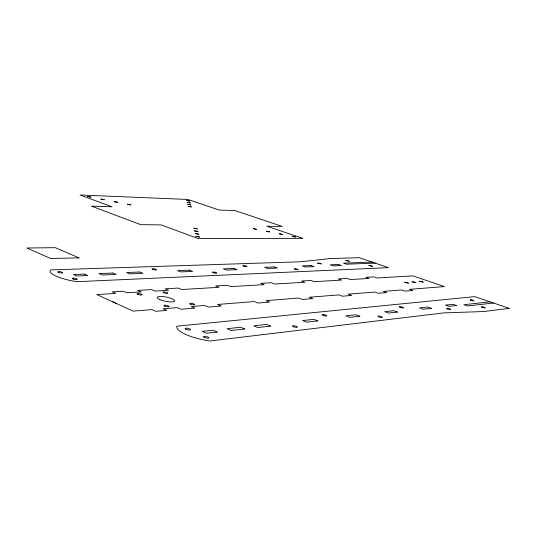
<?xml version="1.0" encoding="UTF-8"?>
<svg xmlns="http://www.w3.org/2000/svg" width="536" height="536" viewBox="0 0 536 536"><rect width="100%" height="100%" fill="white"/><g stroke="black" fill="none" stroke-linecap="round" stroke-linejoin="round"><path stroke-width="0.8" d="M493.509 303.014L467.486 305.962L463.895 304.716L490.005 301.828M375.193 263.109L346.49 264.201L343.469 263.149L372.225 262.104M114.63 302.693L133.162 311.115L152.083 309.627L155.855 311.302L166.837 310.411L163.078 308.756L177.342 307.63L181.088 309.259L194.903 308.14L191.171 306.545L204.578 305.487L208.296 307.061L221.294 306.009L217.589 304.461L254.406 301.56L258.057 303.028L269.621 302.096L265.99 300.649L298.874 298.056L302.451 299.436L312.81 298.599L309.252 297.239L338.806 294.907L342.303 296.207L351.636 295.457L348.159 294.17L374.858 292.066L378.275 293.299L386.724 292.616L383.327 291.396L401.665 289.956L405.022 291.135L412.847 290.499L409.511 289.333L444.431 286.586L412.834 275.873L377.029 277.99L373.867 276.884L365.82 277.34L369.002 278.459L350.243 279.571L347.02 278.419L338.343 278.914L341.586 280.08L314.331 281.688L311.048 280.475L301.493 281.025L304.796 282.251L274.713 284.033L271.363 282.747L260.791 283.35L264.161 284.656L230.781 286.626L227.365 285.266L215.613 285.936L219.036 287.316L181.784 289.52L178.32 288.073L165.162 288.824L168.639 290.298L155.105 291.095L151.621 289.601L137.665 290.398L141.162 291.919L126.791 292.763L123.293 291.222L112.218 291.859L115.729 293.42L96.701 294.545L116.366 303.45M112.754 301.802L114.49 302.632M279.296 233.716L282.519 234.487L279.296 233.716M269.615 231.9L266.385 231.204L269.615 231.9M256.677 229.381L253.448 228.684L256.677 229.381M199.519 236.992L195.875 236.289L199.519 236.992M198.762 234.212L195.171 233.522L198.762 234.212M198.032 231.512L194.488 230.828L198.032 231.512M197.315 228.885L193.824 228.209L197.315 228.885M191.345 206.903L188.257 206.293L191.345 206.903M190.803 204.899L187.747 204.303L190.803 204.899M190.273 202.943L187.252 202.353L190.273 202.943M189.751 201.04L186.769 200.451L189.751 201.04M423.145 282.097L419.487 281.219L423.145 282.097M415.862 282.599L412.171 281.715L415.862 282.599M408.419 283.122L404.687 282.224L408.419 283.122M130.858 204.893L127.541 204.25L130.858 204.893M117.572 202.306L114.242 201.663L117.572 202.306M372.44 266.245L368.915 265.407L372.44 266.245M104.252 199.714L100.915 199.064L104.252 199.714M90.892 197.114L87.549 196.464L90.892 197.114M349.278 261.233L345.774 260.396L349.278 261.233M321.232 263.893L317.573 263.015L321.232 263.893M295.396 236.992L292.174 236.296L295.396 236.992M509.2 308.334L483.593 311.55L444.11 312.87L209.75 341.003A28.033 7.41 12.1 0 1 176.867 326.19L474.655 296.622L509.2 308.334M217.114 332.025L206.3 333.225L202.199 331.402L213.033 330.23L217.114 332.025M244.697 328.977L231.13 330.478L227.063 328.715L240.651 327.241L244.697 328.977M270.566 326.109L257.836 327.523L253.816 325.821L266.566 324.441L270.566 326.109M317.794 320.883L306.512 322.136L302.579 320.548L313.888 319.329L317.794 320.883M359.823 316.233L349.753 317.346L345.914 315.865L356.011 314.779L359.823 316.233M397.464 312.066L388.426 313.071L384.687 311.677L393.746 310.699L397.464 312.066M431.366 308.314L423.212 309.218L419.567 307.905L427.755 307.021L431.366 308.314M456.538 305.533L449 306.364L445.443 305.111L453 304.294L456.538 305.533M330.243 258.56L300.495 261.782L50.759 269.903A25.239 5.876 10.2 0 0 76.903 281.695L388.54 267.638L359.234 257.702L330.243 258.56M84.467 274.11L73.352 274.533L76.615 275.986L87.73 275.551L84.467 274.11M112.949 273.038L98.912 273.568L102.175 274.981L116.198 274.432L112.949 273.038M139.842 272.02L126.583 272.516L129.833 273.889L143.085 273.367L139.842 272.02M189.389 270.144L177.503 270.593L180.712 271.886L192.591 271.417L189.389 270.144M233.984 268.456L223.257 268.864L226.427 270.084L237.14 269.662L233.984 268.456M274.332 266.928L264.61 267.296L267.725 268.456L277.434 268.074L274.332 266.928M311.007 265.541L302.157 265.876L305.219 266.982L314.056 266.633L311.007 265.541M338.444 264.503L330.21 264.811L333.231 265.876L341.445 265.555L338.444 264.503M79.053 257.863L50.592 258.473L26.8 248L55.275 247.686L79.053 257.863M302.619 238.326L198.206 238.587L161.128 224.912L140.767 224.658L91.475 206.166L111.997 206.796L80.018 194.997L187.922 199.459L219.224 210.065L234.828 210.541L282.238 226.427L266.928 226.232L302.619 238.326M190.521 304.187A2.546 0.61 11.9 0 0 194.635 304.676A2.546 0.61 11.9 0 0 191.432 303.316A2.546 0.61 11.9 0 0 190.521 304.187M137.819 294.378A2.559 0.616 11.1 0 0 142.033 294.874A2.559 0.616 11.1 0 0 138.958 293.54A2.559 0.616 11.1 0 0 137.819 294.378M159.936 299.631A8.938 2.151 11.5 0 0 174.488 301.326A8.938 2.151 11.5 0 0 163.453 296.609A8.938 2.151 11.5 0 0 159.936 299.631M164.72 306.156A2.62 0.65 11.5 0 0 168.994 306.646A2.62 0.65 11.5 0 0 165.771 305.245A2.62 0.65 11.5 0 0 164.72 306.156M163.775 292.777A2.492 0.583 11.5 0 0 167.835 293.272A2.492 0.583 11.5 0 0 164.78 291.973A2.492 0.583 11.5 0 0 163.775 292.777M152.68 269.38A2.278 0.489 11.3 0 0 156.418 269.856A2.278 0.489 11.3 0 0 153.644 268.724A2.278 0.489 11.3 0 0 152.68 269.38M213.248 272.683A2.184 0.449 12.1 0 0 216.752 273.146A2.184 0.449 12.1 0 0 213.958 272.047A2.184 0.449 12.1 0 0 213.248 272.683M243.625 266.151A2.057 0.395 12.4 0 0 246.882 266.586A2.057 0.395 12.4 0 0 244.188 265.568A2.057 0.395 12.4 0 0 243.625 266.151M295.075 269.266A1.99 0.369 12.9 0 0 298.157 269.682A1.99 0.369 12.9 0 0 295.45 268.697A1.99 0.369 12.9 0 0 295.075 269.266M58.752 272.543A2.533 0.59 10 0 0 62.658 272.757A2.533 0.59 10 0 0 59.101 271.578A2.533 0.59 10 0 0 58.752 272.543M73.338 279.109A2.559 0.603 10.2 0 0 77.258 279.303A2.559 0.603 10.2 0 0 73.626 278.097A2.559 0.603 10.2 0 0 73.338 279.109M293.453 326.705A2.566 0.61 13.3 0 0 297.426 327.161A2.566 0.61 13.3 0 0 293.942 325.734A2.566 0.61 13.3 0 0 293.453 326.705M323.141 315.443A2.399 0.529 13.6 0 0 326.806 315.885A2.399 0.529 13.6 0 0 323.483 314.585A2.399 0.529 13.6 0 0 323.141 315.443M378.476 316.716A2.312 0.482 14.1 0 0 382.269 317.426A2.312 0.482 14.1 0 0 379.602 316.166A2.312 0.482 14.1 0 0 378.476 316.716M399.916 307.222A2.178 0.422 14.2 0 0 403.461 307.892A2.178 0.422 14.2 0 0 400.901 306.733A2.178 0.422 14.2 0 0 399.916 307.222M447.238 308.857A2.117 0.389 14.5 0 0 450.635 309.5A2.117 0.389 14.5 0 0 448.036 308.381A2.117 0.389 14.5 0 0 447.238 308.857M470.755 300.227A1.983 0.335 14.5 0 0 473.918 300.83A1.983 0.335 14.5 0 0 471.432 299.805A1.983 0.335 14.5 0 0 470.755 300.227M481.985 307.275A2.037 0.348 14.7 0 0 485.221 307.892A2.037 0.348 14.7 0 0 482.648 306.827A2.037 0.348 14.7 0 0 481.985 307.275M204.29 337.486A2.848 0.764 12.2 0 0 208.866 337.975A2.848 0.764 12.2 0 0 205.248 336.353A2.848 0.764 12.2 0 0 204.29 337.486M185.965 329.251A2.807 0.744 11.9 0 0 190.508 329.74A2.807 0.744 11.9 0 0 186.997 328.173A2.807 0.744 11.9 0 0 185.965 329.251"/></g></svg>
